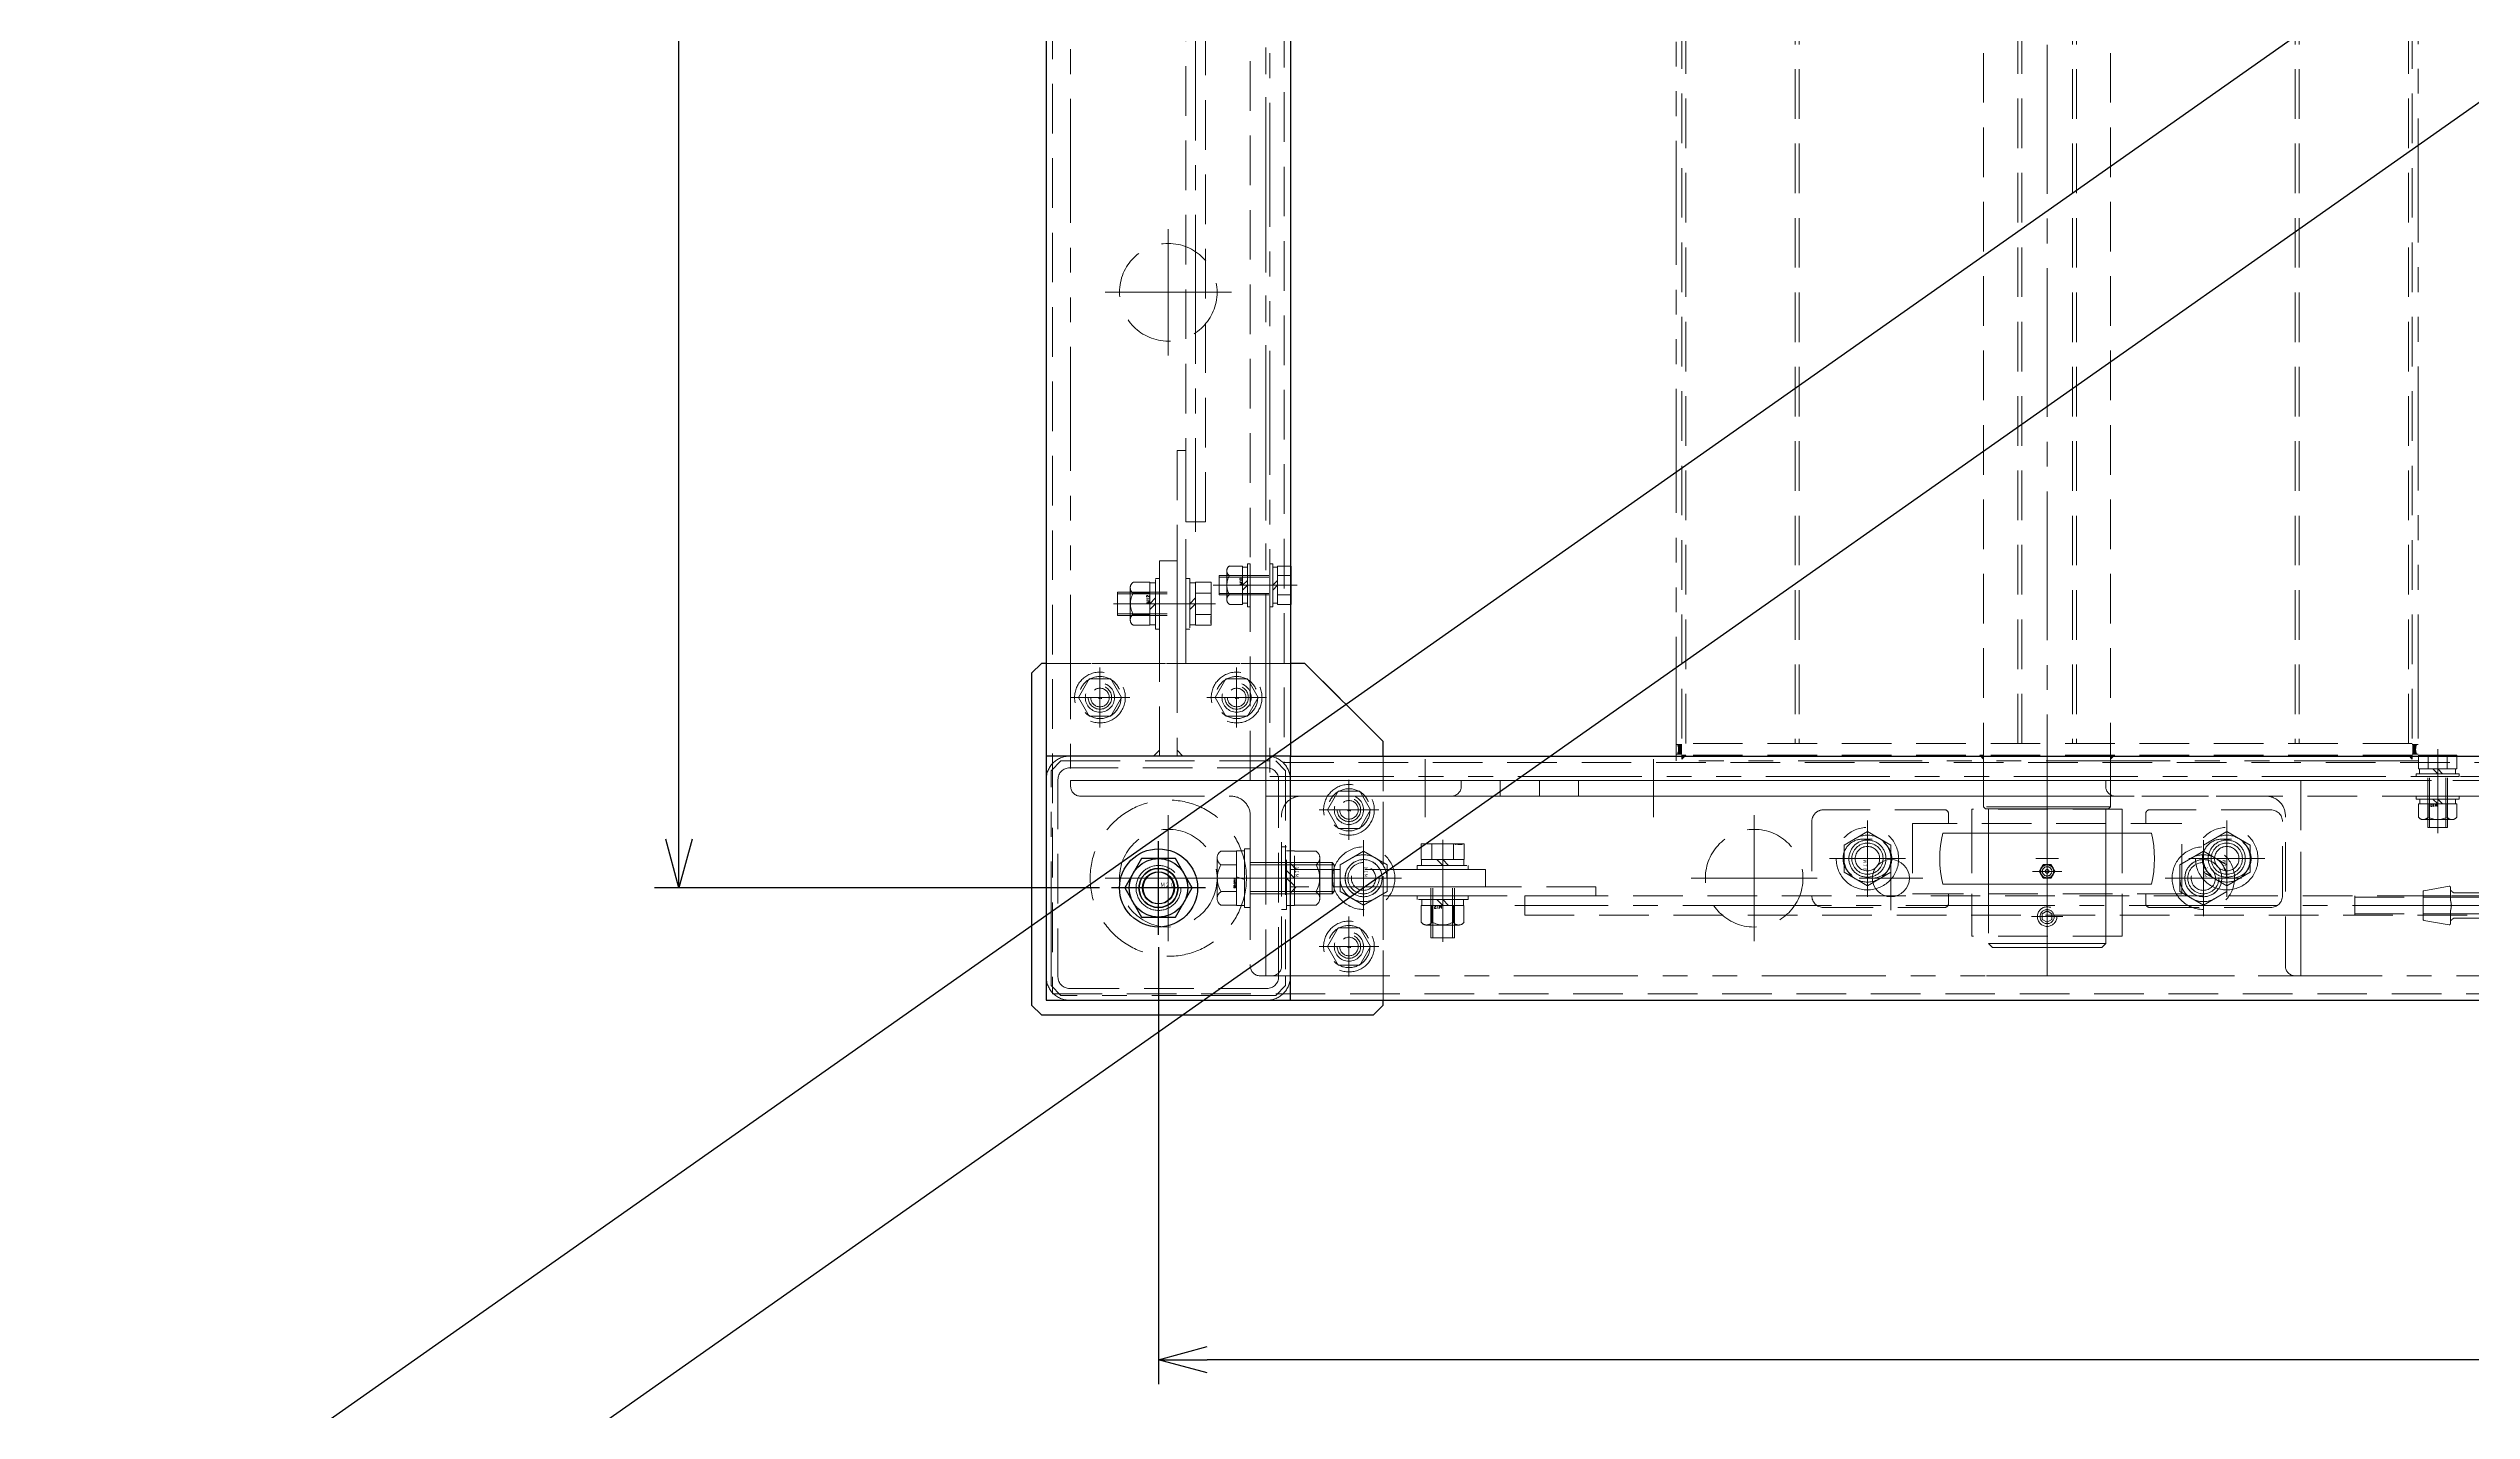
# Model space of a CAD drawing. Header units: millimetres. Extents: x -8731 to 85711, y -14522 to 31379.
# Drawn here: x 54543 to 55784, y 3425 to 4122 of the extents above; entities that cross this region are included whole.
import ezdxf
from ezdxf import colors
from ezdxf.entities.mleader import LeaderData, LeaderLine
from ezdxf.enums import TextEntityAlignment as Align
from ezdxf.math import Vec2, Vec3
from ezdxf.xclip import XClip

# ---------------------------------------------------------------- set-up
doc = ezdxf.new("R2010")
doc.units = ezdxf.units.MM
doc.header["$LTSCALE"] = 4
doc.header["$XCLIPFRAME"] = 0
doc.header["$PDMODE"] = 99
doc.header["$PDSIZE"] = 1
for name, pattern in [('CENTER2', [28.575, 19.05, -3.175, 3.175, -3.175]), ('HIDDEN', [9.525, 6.35, -3.175]), ('PHANTOM2', [31.75, 15.875, -3.175, 3.175, -3.175, 3.175, -3.175])]:
    doc.linetypes.add(name, pattern=pattern)
for name, color, linetype, lineweight in [('04_HIDDEN', 2, 'HIDDEN', 13), ('05_CENTER', 4, 'CENTER2', 13), ('06_PHANTOM', 2, 'PHANTOM2', 13), ('08_DIM', 3, 'Continuous', 13)]:
    doc.layers.add(name, color=color, linetype=linetype, lineweight=lineweight)
doc.layers.add('10_DRAFT', color=8, linetype='Continuous', lineweight=0, plot=False)
doc.styles.add('KANJI0', font='txt.shx', dxfattribs={"width": 0.9, "height": 30, "bigfont": 'bigfont'})
doc.styles.add('KSS_TXT', font='txt.shx', dxfattribs={"bigfont": 'extfont2.shx'})
doc.styles.add('KSS_TXT_L', font='txt.shx', dxfattribs={"height": 9, "bigfont": 'extfont2.shx'})
doc.styles.get("Standard").update_dxf_attribs({"font": 'txt.shx', "bigfont": 'extfont2.shx'})
doc.dimstyles.new('KSS_DIM', dxfattribs={"dimscale": 3, "dimtxt": 3, "dimasz": 2.5, "dimexe": 1.25, "dimexo": 0.625, "dimtad": 1, "dimdsep": 46, "dimtxsty": 'KSS_TXT', "dimblk": 'OPEN30', "dimcen": 0, "dimazin": 2, "dimtfac": 0.75, "dimtmove": 0, "dimatfit": 3, "dimldrblk": 'OPEN30', "dimfxl": 1, "dimtolj": 1, "dimarcsym": 0})

# ---------------------------------------------------------------- blocks, each defined once
blk = doc.blocks.new('A$C53D772FE_1_1_1')
at = {"color": 0}
for p, q in [((0, 1000), (0, -1000)), ((2, 998), (2, -998)), ((0, -1000), (1030, -1000)), ((2, -998), (1030, -998))]:
    blk.add_line(p, q, dxfattribs=at)
at = {"layer": '05_CENTER'}
for p, q in [((9.7, -900), (-7.6, -900)), ((600, -1007.7), (600, -990.4))]:
    blk.add_line(p, q, dxfattribs=at)
blk = doc.blocks.new('A$C7E374867_2_1')
at = {"color": 0, "linetype": 'CENTER2'}
blk.add_line((0, -29), (0, 14), dxfattribs=at)
at = {"color": 0}
for p, q in [((-11, 1.5), (11, 1.5)), ((-11, 1.5), (-11, 0)), ((-11, 0), (11, 0)), ((-9.8, 11), (9.8, 11)), ((-9.8, 4), (-9.8, 11)), ((9.8, 4), (-9.8, 4)), ((-9.3, 4), (-9.3, 1.5)), ((-4.9, 4), (-4.9, 11)), ((0, 1.5), (-2.5, 4)), ((0, 4), (2.5, 1.5)), ((4.9, 4), (4.9, 11)), ((9.2, 1.5), (9.2, 4)), ((9.8, 4), (9.8, 11)), ((11, 0), (11, 1.5))]:
    blk.add_line(p, q, dxfattribs=at)
at = {"color": 0, "linetype": 'HIDDEN'}
for p, q in [((-5, -26), (-5, 0)), ((-4.2, -26), (-4.2, 0)), ((4.2, -26), (4.2, 0)), ((5, -26), (5, 0)), ((-5, -26), (5, -26))]:
    blk.add_line(p, q, dxfattribs=at)
at = {"layer": '10_DRAFT', "style": 'KSS_TXT_L'}
blk.add_text('BT-M10x30L,SW,PW', height=0.3, dxfattribs=at).set_placement((5.1, 10.7))
blk = doc.blocks.new('M10Nza_1_1_1')
at = {"color": 0}
for p, q in [((-9.8, 4), (-9.8, 10.7)), ((-9.8, 4), (9.8, 4)), ((-9.2, 1.5), (-9.2, 4)), ((-7.3, 12), (7.4, 12)), ((-4.9, 4), (-4.9, 10.7)), ((0, 1.5), (-2.5, 4)), ((0, 4), (2.5, 1.5)), ((4.9, 10.7), (4.9, 4)), ((9.2, 4), (9.2, 1.5)), ((9.8, 10.7), (9.8, 4))]:
    blk.add_line(p, q, dxfattribs=at)
at = {"color": 0, "linetype": 'CENTER2'}
blk.add_line((0, 12), (0, 0), dxfattribs=at)
at = {"color": 0}
blk.add_lwpolyline([(-11, 1.5), (11, 1.5), (11, 0), (-11, 0)], close=True, dxfattribs=at)
for centre, radius, start, end in [((-7.3, 9.1), 2.94, 33.626, 146.374), ((0, 2.2), 9.8, 60, 120), ((7.4, 9.1), 2.94, 33.626, 146.374)]:
    blk.add_arc(centre, radius, start, end, dxfattribs=at)
at = {"layer": '10_DRAFT', "style": 'KSS_TXT'}
blk.add_text('M10', height=1.25, dxfattribs=at).set_placement((0.3, 4.1))
blk = doc.blocks.new('A$C020300C3_1')
for name, p in [('A$C53D772FE_1_1_1', (-1250, 0)), ('A$C7E374867_2_1', (-650, -998))]:
    blk.add_blockref(name, p)
at = {"rotation": 270}
blk.add_blockref('A$C7E374867_2_1', (-1248, -900), dxfattribs=at)
at = {"layer": '04_HIDDEN'}
for p, rotation in [((-1258, -900), 90), ((-650, -1008), 180)]:
    blk.add_blockref('M10Nza_1_1_1', p, dxfattribs=dict(at, rotation=rotation))
blk = doc.blocks.new('_Open30')
at = {"color": 0, "linetype": 'ByBlock', "lineweight": -2}
for p, q in [((-1, 0.268), (0, 0)), ((0, 0), (-1, -0.268)), ((0, 0), (-1, 0))]:
    blk.add_line(p, q, dxfattribs=at)
blk = doc.blocks.new('*D1108')
at = {"layer": '08_DIM', "color": 0, "lineweight": -2, "transparency": 16777216}
for p, q in [((55081.3, 5802.2), (54853.5, 5802.2)), ((54866, 3717.2), (54866, 5777.2)), ((55081.3, 3692.2), (54853.5, 3692.2))]:
    blk.add_line(p, q, dxfattribs=at)
at = {"layer": 'Defpoints', "color": 0, "transparency": 16777216}
for p in [(54866, 5802.2), (55087.6, 5802.2), (55087.6, 3692.2)]:
    blk.add_point(p, dxfattribs=at)
at = {"layer": '08_DIM', "color": 0, "lineweight": -2, "transparency": 16777216, "xscale": 25, "yscale": 25, "zscale": 25}
for p, rotation in [((54866, 5802.2), 90), ((54866, 3692.2), 270)]:
    blk.add_blockref('_Open30', p, dxfattribs=dict(at, rotation=rotation))
at = {"layer": '08_DIM', "color": 0, "transparency": 16777216, "insert": (54844.8, 4747.2), "char_height": 30, "attachment_point": 5, "rotation": 90, "style": 'KSS_TXT'}
blk.add_mtext('\\A1;2110', dxfattribs=at)
blk = doc.blocks.new('*D1109')
at = {"layer": '08_DIM', "color": 0, "lineweight": -2, "transparency": 16777216}
for p, q in [((55111.5, 3661.9), (55111.5, 3438.1)), ((57721.5, 3661.9), (57721.5, 3438.1)), ((57696.5, 3450.6), (55136.5, 3450.6))]:
    blk.add_line(p, q, dxfattribs=at)
at = {"layer": 'Defpoints', "color": 0, "transparency": 16777216}
for p in [(55111.5, 3668.2), (57721.5, 3668.2), (55111.5, 3450.6)]:
    blk.add_point(p, dxfattribs=at)
at = {"layer": '08_DIM', "color": 0, "lineweight": -2, "transparency": 16777216, "xscale": 25, "yscale": 25, "zscale": 25, "rotation": 180}
blk.add_blockref('_Open30', (55111.5, 3450.6), dxfattribs=at)
at = {"layer": '08_DIM', "color": 0, "lineweight": -2, "transparency": 16777216, "xscale": 25, "yscale": 25, "zscale": 25}
blk.add_blockref('_Open30', (57721.5, 3450.6), dxfattribs=at)
at = {"layer": '08_DIM', "color": 0, "transparency": 16777216, "insert": (56416.5, 3471.9), "char_height": 30, "attachment_point": 5, "style": 'KSS_TXT'}
blk.add_mtext('\\A1;2610', dxfattribs=at)
blk = doc.blocks.new('20b_1_1_1')
at = {"color": 0}
for p, q in [((-8.7, 15), (-17.3, 0)), ((8.7, 15), (-8.7, 15)), ((17.3, 0), (8.7, 15)), ((-17.3, 0), (-8.7, -15)), ((8.7, -15), (17.3, 0)), ((-8.7, -15), (8.7, -15))]:
    blk.add_line(p, q, dxfattribs=at)
at = {"color": 0, "linetype": 'CENTER2'}
for p, q in [((0, -24), (0, 24)), ((24, 0), (-24, 0))]:
    blk.add_line(p, q, dxfattribs=at)
at = {"color": 0}
for radius in [20, 15, 10, 8.2]:
    blk.add_circle((0, 0), radius, dxfattribs=at)
at = {"layer": '10_DRAFT', "style": 'KANJI0', "width": 0.82}
blk.add_text('Ｍ２０', height=2.14, dxfattribs=at).set_placement((0.9, 0.3))
blk = doc.blocks.new('A$C15646C67_1_1_1')
at = {"color": 0}
for p, q in [((-11, 13), (11, 13)), ((-11, 5), (-11, 13)), ((-5.5, 5), (-5.5, 13)), ((5.5, 5), (5.5, 13)), ((11, 5), (11, 13)), ((-13, 2), (13, 2)), ((-13, 2), (-13, 0)), ((-13, 0), (13, 0)), ((-11, 5), (11, 5)), ((-10.8, 5), (-10.8, 2)), ((0, 2), (-3, 5)), ((0, 5), (3, 2)), ((10.8, 2), (10.8, 5)), ((13, 0), (13, 2))]:
    blk.add_line(p, q, dxfattribs=at)
at = {"color": 0, "linetype": 'CENTER2'}
blk.add_line((0, -37.1), (0, 15.1), dxfattribs=at)
at = {"color": 0, "linetype": 'HIDDEN'}
for p, q in [((-6, -35), (-6, 0)), ((-5.1, -35), (-5.1, 0)), ((5.1, -35), (5.1, 0)), ((6, -35), (6, 0)), ((-6, -35), (6, -35))]:
    blk.add_line(p, q, dxfattribs=at)
at = {"layer": '10_DRAFT', "style": 'KSS_TXT_L'}
blk.add_text('BT-M12x40L,SW,PW', height=0.3, dxfattribs=at).set_placement((6.3, 12.7))
blk = doc.blocks.new('M12Nza_2_1')
at = {"color": 0}
for p, q in [((-10.9, 5), (-10.9, 13.5)), ((-8.2, 15), (8.2, 15)), ((-5.5, 5), (-5.5, 13.5)), ((5.5, 5), (5.5, 13.5)), ((11, 13.5), (11, 5)), ((11, 5), (-10.9, 5)), ((-10.7, 2), (-10.7, 5)), ((0, 2), (-3, 5)), ((0, 5), (3, 2)), ((10.7, 5), (10.7, 2))]:
    blk.add_line(p, q, dxfattribs=at)
at = {"color": 0, "linetype": 'CENTER2'}
blk.add_line((0, 0), (0, 15), dxfattribs=at)
at = {"color": 0}
blk.add_lwpolyline([(-13, 2), (13, 2), (13, 0), (-13, 0)], close=True, dxfattribs=at)
for centre, radius, start, end in [((-8.2, 11.7), 3.29, 33.626, 146.374), ((0, 4), 10.9, 60, 120), ((8.2, 11.7), 3.29, 33.626, 146.374)]:
    blk.add_arc(centre, radius, start, end, dxfattribs=at)
at = {"layer": '10_DRAFT', "style": 'KSS_TXT'}
blk.add_text('M12', height=1.5, dxfattribs=at).set_placement((0.3, 5.1))
blk = doc.blocks.new('A$C5BCC0C8C_1')
at = {"layer": '04_HIDDEN'}
for name, p, rotation in [('A$C15646C67_1_1_1', (0, 0), 270), ('M12Nza_2_1', (-13.5, 0), 90)]:
    blk.add_blockref(name, p, dxfattribs=dict(at, rotation=rotation))
blk = doc.blocks.new('A$C285C78E6_1_1_1')
at = {"color": 0, "linetype": 'CENTER2'}
for p, q in [((0, -15.3), (0, 15.3)), ((-15.3, 0), (15.3, 0))]:
    blk.add_line(p, q, dxfattribs=at)
at = {"color": 0}
for p, q in [((-11, 0), (-5.5, 9.5)), ((-5.5, -9.5), (-11, 0)), ((-5.5, 9.5), (5.5, 9.5)), ((5.5, 9.5), (11, 0)), ((11, 0), (5.5, -9.5)), ((5.5, -9.5), (-5.5, -9.5))]:
    blk.add_line(p, q, dxfattribs=at)
for radius in [13, 10.8]:
    blk.add_circle((0, 0), radius, dxfattribs=at)
at = {"layer": '10_DRAFT', "style": 'KSS_TXT_L'}
blk.add_text('BT-M12', height=0.3, dxfattribs=at).set_placement((-0.7, -0.5))
blk = doc.blocks.new('A$C67C4F6EB_1')
at = {"color": 0}
for p, q in [((50.5, 62.5), (-50.5, 62.5)), ((-62.5, 50.5), (-62.5, -50.5)), ((-56.5, 50.5), (-56.5, -50.5)), ((50.5, 56.5), (-50.5, 56.5)), ((56.5, -50.5), (56.5, 50.5)), ((62.5, -50.5), (62.5, 50.5)), ((-50.5, -56.5), (50.5, -56.5)), ((-50.5, -62.5), (50.5, -62.5))]:
    blk.add_line(p, q, dxfattribs=at)
for centre, radius, start, end in [((-50.5, 50.5), 12, 90, 180), ((50.5, 50.5), 12, 0, 90), ((-50.5, 50.5), 6, 90, 180), ((50.5, 50.5), 6, 0, 90), ((-50.5, -50.5), 12, 180, 270), ((-50.5, -50.5), 6, 180, 270), ((50.5, -50.5), 12, 270, 0), ((50.5, -50.5), 6, 270, 0)]:
    blk.add_arc(centre, radius, start, end, dxfattribs=at)
at = {"layer": '10_DRAFT'}
for p, q in [((5.7, 0), (-5.7, 0)), ((0, -5.7), (0, 5.7))]:
    blk.add_line(p, q, dxfattribs=at)
blk = doc.blocks.new('A$C4D2C4621_1')
at = {"color": 0}
for points in [[(-4.5, 110), (-4.5, 162.5), (4.5, 162.5), (4.5, 110)], [(110, 4.5), (162.5, 4.5), (162.5, -4.5), (110, -4.5)]]:
    blk.add_lwpolyline(points, dxfattribs=at)
blk.add_lwpolyline([(-65, 110), (70, 110), (110, 70), (110, -65), (105, -70), (-65, -70), (-70, -65), (-70, 105)], close=True, dxfattribs=at)
at = {"color": 3}
for points in [[(-4.5, 62.5), (-4.5, 65.5), (-4.5, 65.5), (-7.5, 62.5)], [(4.5, 62.5), (4.5, 65.5), (4.5, 65.5), (7.5, 62.5)], [(62.5, 4.5), (65.5, 4.5), (65.5, 4.5), (62.5, 7.5)], [(62.5, -4.5), (65.5, -4.5), (65.5, -4.5), (62.5, -7.5)]]:
    blk.add_lwpolyline(points, close=True, dxfattribs=at)
at = {"color": 0}
for centre in [(-35, 92.5), (35, 92.5), (92.5, 35), (92.5, -35)]:
    blk.add_circle(centre, 7.5, dxfattribs=at)
at = {"layer": '04_HIDDEN'}
for points in [[(-4.5, 62.5), (-4.5, 110)], [(4.5, 110), (4.5, 62.5), (-4.5, 62.5)], [(62.5, 4.5), (110, 4.5)], [(110, -4.5), (62.5, -4.5), (62.5, 4.5)]]:
    blk.add_lwpolyline(points, dxfattribs=at)
blk.add_circle((0, 0), 40, dxfattribs=at)
at = {"layer": '05_CENTER'}
for p, q in [((12.2, 140.5), (-12.3, 140.5)), ((-35, 104.8), (-35, 80.2)), ((35, 104.8), (35, 80.2)), ((-22.7, 92.5), (-47.3, 92.5)), ((47.3, 92.5), (22.7, 92.5)), ((92.5, 22.7), (92.5, 47.3)), ((104.8, 35), (80.2, 35)), ((140.5, -12.2), (140.5, 12.3)), ((92.5, -47.3), (92.5, -22.7)), ((104.8, -35), (80.2, -35))]:
    blk.add_line(p, q, dxfattribs=at)
at = {"layer": '04_HIDDEN'}
blk.add_blockref('A$C67C4F6EB_1', (0, 0), dxfattribs=at)
blk = doc.blocks.new('M12Tz_1_1_1')
at = {"color": 0}
for radius in [6, 4.75]:
    blk.add_circle((0, 0), radius, dxfattribs=at)
at = {"layer": '05_CENTER'}
for p, q in [((10.3, 0), (-10.3, 0)), ((0, -10.3), (0, 10.3))]:
    blk.add_line(p, q, dxfattribs=at)
blk = doc.blocks.new('M20Tz_1_1_1')
at = {"color": 0}
for radius in [10, 8]:
    blk.add_circle((0, 0), radius, dxfattribs=at)
at = {"layer": '05_CENTER'}
for p, q in [((0, -16.7), (0, 16.7)), ((16.7, 0), (-16.7, 0))]:
    blk.add_line(p, q, dxfattribs=at)
blk = doc.blocks.new('A$C5A047AA4_1')
at = {"color": 0}
for p, q in [((-60, 115), (-65, 110)), ((-57.5, 115), (-60, 115)), ((75, 115), (67.5, 115)), ((115, 75), (75, 115)), ((-65, 110), (-65, -60)), ((115, 67.5), (115, 75)), ((-65, -60), (-60, -65)), ((110, -65), (115, -60)), ((115, -60), (115, -57.5)), ((-60, -65), (110, -65))]:
    blk.add_line(p, q, dxfattribs=at)
for points in [[(-57.5, -57.5), (2667.5, -57.5), (2667.5, 2167.5), (-57.5, 2167.5)], [(-57.5, -57.5), (67.5, -57.5), (67.5, 67.5), (-57.5, 67.5)]]:
    blk.add_lwpolyline(points, close=True, dxfattribs=at)
blk.add_lwpolyline([(808.2, 2042.5), (67.5, 2042.5), (67.5, 67.5), (808.2, 67.5)], dxfattribs=at)
at = {"layer": '04_HIDDEN'}
for p, q in [((67.5, 115), (-57.5, 115)), ((115, -57.5), (115, 67.5))]:
    blk.add_line(p, q, dxfattribs=at)
blk.add_lwpolyline([(-54.3, -54.3), (2664.3, -54.3), (2664.3, 2164.3), (-54.3, 2164.3)], close=True, dxfattribs=at)
blk.add_lwpolyline([(805, 2045.7), (64.3, 2045.7), (64.3, 64.3), (805, 64.3)], dxfattribs=at)
for centre in [(5, 305), (5, 5), (305, 5)]:
    blk.add_circle(centre, 25, dxfattribs=at)
at = {"layer": '05_CENTER'}
for p, q in [((5, 337.3), (5, 272.7)), ((37.3, 305), (-27.3, 305)), ((5, -27.3), (5, 37.3)), ((305, 37.3), (305, -27.3)), ((37.3, 5), (-27.3, 5)), ((337.3, 5), (272.7, 5))]:
    blk.add_line(p, q, dxfattribs=at)
at = {"xscale": -1, "rotation": 180}
blk.add_blockref('M20Tz_1_1_1', (0, 0), dxfattribs=at)
at = {"layer": '04_HIDDEN', "xscale": -1, "rotation": 180}
for p in [(-30, 97.5), (40, 97.5), (97.5, 40), (97.5, -30)]:
    blk.add_blockref('M12Tz_1_1_1', p, dxfattribs=at)
blk = doc.blocks.new('A$C448B04A9_1_1_1')
at = {"color": 0}
for p, q in [((3, 100), (0, 100)), ((0, 0), (0, 100)), ((8, 18), (8, 95)), ((0, 0), (100, 0)), ((95, 8), (18, 8)), ((100, 3), (100, 0))]:
    blk.add_line(p, q, dxfattribs=at)
for centre, radius, start, end in [((3, 95), 5, 0, 90), ((18, 18), 10, 180, 270), ((95, 3), 5, 0, 90)]:
    blk.add_arc(centre, radius, start, end, dxfattribs=at)
blk = doc.blocks.new('A$C05F74AA8')
at = {"color": 0}
for points in [[(55, 2048), (55, 2055), (-45, 2055), (-45, 55), (55, 55), (55, 62)], [(55, 62), (55, 2048)], [(65, -45), (65, -50), (60, -55), (-50, -55), (-55, -50), (-55, 60), (-50, 65)], [(-50, 65), (-45, 65)]]:
    blk.add_lwpolyline(points, dxfattribs=at)
blk.add_lwpolyline([(55, -45), (2555, -45), (2555, 55), (55, 55)], close=True, dxfattribs=at)
blk.add_circle((0, 0), 11.5, dxfattribs=at)
at = {"layer": '04_HIDDEN'}
for p, q in [((47, 55), (47, 2055)), ((55, 47), (2555, 47))]:
    blk.add_line(p, q, dxfattribs=at)
blk.add_lwpolyline([(-45, 65), (60, 65), (65, 60), (65, -45)], dxfattribs=at)
at = {"layer": '05_CENTER'}
for p, q in [((63.9, 155), (37.9, 155)), ((655, 63.9), (655, 37.9)), ((0, -18.9), (0, 18.9)), ((18.9, 0), (-18.9, 0)), ((66.3, 5), (35.4, 5))]:
    blk.add_line(p, q, dxfattribs=at)
at = {"layer": '10_DRAFT'}
for p, q in [((105, -11.3), (105, 21.3)), ((375, -11.3), (375, 21.3)), ((535, -11.3), (535, 21.3)), ((121.3, 5), (88.7, 5)), ((391.3, 5), (358.7, 5)), ((551.3, 5), (518.7, 5))]:
    blk.add_line(p, q, dxfattribs=at)
for centre in [(105, 5), (375, 5), (535, 5)]:
    blk.add_circle(centre, 9.5, dxfattribs=at)
at = {"color": 0, "rotation": 180}
blk.add_blockref('A$C448B04A9_1_1_1', (55, 55), dxfattribs=at)
blk = doc.blocks.new('16b_1_1_1')
at = {"color": 0, "linetype": 'CENTER2'}
for p, q in [((0, 19.5), (0, -19.5)), ((-19.5, 0), (19.5, 0))]:
    blk.add_line(p, q, dxfattribs=at)
at = {"color": 0}
for p, q in [((-6.9, 12), (-13.9, 0)), ((-13.9, 0), (-6.9, -12)), ((6.9, 12), (-6.9, 12)), ((13.9, 0), (6.9, 12)), ((6.9, -12), (13.9, 0)), ((-6.9, -12), (6.9, -12))]:
    blk.add_line(p, q, dxfattribs=at)
for radius in [16, 12, 8, 6.25]:
    blk.add_circle((0, 0), radius, dxfattribs=at)
at = {"layer": '10_DRAFT', "style": 'KANJI0', "width": 0.82}
blk.add_text('Ｍ１６', height=1.71, dxfattribs=at).set_placement((0.4, 0.2))
blk = doc.blocks.new('A$C04B50E97_1_1_1')
at = {"color": 0}
for points in [[(40, 222), (40, -308), (-60, -308), (-60, 59.5)], [(-60, 124.5), (-60, 222), (40, 222), (40, 222)]]:
    blk.add_lwpolyline(points, dxfattribs=at)
for centre in [(0, 184), (0, 0)]:
    blk.add_circle(centre, 9.5, dxfattribs=at)
at = {"layer": '04_HIDDEN'}
for p, q in [((-60, 124.5), (-60, 59.5)), ((32, -213), (32, 127)), ((40, -148), (32, -148)), ((40, -188), (32, -188))]:
    blk.add_line(p, q, dxfattribs=at)
for centre in [(-10, 172), (-10, -258)]:
    blk.add_circle(centre, 9.5, dxfattribs=at)
at = {"layer": '05_CENTER'}
for p, q in [((0, 169.2), (0, 198.8)), ((-10, 155), (-10, 189)), ((14.8, 184), (-14.8, 184)), ((-27, 172), (7, 172)), ((0, -14.8), (0, 14.8)), ((14.8, 0), (-14.8, 0)), ((50.9, -109.5), (21.3, -109.5)), ((50.9, -226.5), (21.3, -226.5)), ((-10, -241), (-10, -275)), ((-27, -258), (7, -258)), ((-10, -319), (-10, -289.3))]:
    blk.add_line(p, q, dxfattribs=at)
at = {"layer": '10_DRAFT'}
for p, q in [((-60, 92), (40, 92)), ((40, -168), (32, -168))]:
    blk.add_line(p, q, dxfattribs=at)
at = {"layer": '04_HIDDEN', "rotation": 180}
blk.add_blockref('A$C448B04A9_1_1_1', (40, 222), dxfattribs=at)
at = {"layer": '04_HIDDEN', "xscale": -1}
blk.add_blockref('A$C448B04A9_1_1_1', (40, -308), dxfattribs=at)
blk = doc.blocks.new('A$C67F20274_1_1_1')
h = blk.add_hatch(color=3)
h.dxf.hatch_style = 1
h.paths.add_polyline_path([(0, -2), (0, 0), (-2, 0)])
at = {"color": 3}
blk.add_lwpolyline([(0, 0), (-2, 0), (-2, 0), (0, -2)], close=True, dxfattribs=at)
blk = doc.blocks.new('A$C715E4393_1_1_1')
h = blk.add_hatch(color=3)
h.dxf.hatch_style = 1
h.paths.add_polyline_path([(981.5, 187), (981.5, 189.2, 0.11176), (984, 188.6), (984, 187)])
h.paths.add_polyline_path([(984, 187), (984, 188.6, 0.111762), (986.5, 189.2), (986.5, 187)])
h = blk.add_hatch(color=3)
h.dxf.hatch_style = 1
h.paths.add_polyline_path([(986.5, -187), (986.5, -189.2, 0.11176), (984, -188.6), (984, -187)])
h.paths.add_polyline_path([(984, -187), (984, -188.6, 0.111762), (981.5, -189.2), (981.5, -187)])
at = {"color": 0}
for p, q in [((990, 32.5), (1013.5, 32.5)), ((1013.5, 32.5), (1014.5, 31.5)), ((1013.5, 32.5), (1013.5, -32.5)), ((1014.5, 31.5), (1014.5, -31.5)), ((1083.5, 30), (1014.5, 30)), ((1083.5, 30), (1085.5, 28)), ((1083.5, 30), (1083.5, -30)), ((1085.5, -28), (1085.5, 28)), ((1013.5, -32.5), (990, -32.5)), ((1013.5, -32.5), (1014.5, -31.5)), ((1014.5, -30), (1083.5, -30)), ((1085.5, -28), (1083.5, -30))]:
    blk.add_line(p, q, dxfattribs=at)
blk.add_lwpolyline([(-990, 190), (990, 190), (990, -190), (-990, -190)], close=True, dxfattribs=at)
at = {"color": 3}
for centre, start, end in [((984, 194.5), 244.4921, 295.5079), ((984, -194.5), 64.4921, 115.5079)]:
    blk.add_arc(centre, 5.81, start, end, dxfattribs=at)
at = {"layer": '04_HIDDEN'}
for p, q in [((-990, 187), (990, 187)), ((981, 187), (981, -187)), ((981.5, 190), (981.5, 187)), ((986.5, 190), (986.5, 187)), ((987, 187), (987, -187)), ((981, 185), (331, 185)), ((331, 129), (981, 129)), ((331, 127), (981, 127)), ((-325, 32.5), (990, 32.5)), ((331, 15), (981, 15)), ((331, 13), (981, 13)), ((981, -13), (331, -13)), ((981, -15), (331, -15)), ((-325, -32.5), (990, -32.5)), ((331, -127), (981, -127)), ((331, -129), (981, -129)), ((981, -185), (331, -185)), ((-990, -187), (990, -187)), ((981.5, -190), (981.5, -187)), ((986.5, -190), (986.5, -187))]:
    blk.add_line(p, q, dxfattribs=at)
at = {"layer": '05_CENTER'}
blk.add_line((-1419.8, 0), (1090.8, 0), dxfattribs=at)
at = {"layer": '10_DRAFT'}
blk.add_line((1040, 5.8), (1040, -5.8), dxfattribs=at)
at = {"xscale": -1}
for p in [(987, 187), (987, -32.5)]:
    blk.add_blockref('A$C67F20274_1_1_1', p, dxfattribs=at)
at = {"rotation": 180}
for p in [(987, 32.5), (987, -187)]:
    blk.add_blockref('A$C67F20274_1_1_1', p, dxfattribs=at)
blk = doc.blocks.new('MUCP212c_1_1_1')
at = {"color": 0}
for p, q in [((-144.5, 25), (-206.5, 25)), ((-53.5, 25.4), (-130.5, 25.4)), ((-130.5, 25.4), (-130.5, 18)), ((-53.5, 25.4), (-53.5, 18)), ((22.5, 25), (-39.5, 25)), ((-212.5, 19), (-212.5, -19)), ((-161, 18), (-161, -18)), ((-161, 18), (-160.2, 18)), ((-23.8, 18), (-160.2, 18)), ((-142.5, 18), (-142.5, 23)), ((-41.5, 23), (-41.5, 18)), ((-23.8, 18), (-23, 18)), ((-23, -18), (-23, 18)), ((28.5, -19), (28.5, 19)), ((-186.5, 10), (-181.5, 10)), ((-2.5, 10), (2.5, 10)), ((-181.5, -10), (-186.5, -10)), ((2.5, -10), (-2.5, -10)), ((-160.2, -18), (-161, -18)), ((-160.2, -18), (-23.8, -18)), ((-142.5, -23), (-142.5, -18)), ((-130.5, -18), (-130.5, -39.7)), ((-53.5, -18), (-53.5, -39.7)), ((-41.5, -18), (-41.5, -23)), ((-23, -18), (-23.8, -18)), ((-206.5, -25), (-144.5, -25)), ((-94.5, -28.3), (-92, -26.8)), ((-94.5, -31.1), (-94.5, -28.3)), ((-92, -32.6), (-94.5, -31.1)), ((-92, -26.8), (-89.5, -28.3)), ((-89.5, -31.1), (-92, -32.6)), ((-89.5, -28.3), (-89.5, -31.1)), ((-39.5, -25), (22.5, -25)), ((-53.5, -39.7), (-130.5, -39.7))]:
    blk.add_line(p, q, dxfattribs=at)
for centre, radius in [((-92, -6.5), 3.3), ((-92, -6.5), 2.4), ((-92, -6.5), 0.929), ((-92, -29.7), 5), ((-92, -29.7), 3.61)]:
    blk.add_circle(centre, radius, dxfattribs=at)
for centre, radius, start, end in [((-206.5, 19), 6, 90, 180), ((-144.5, 23), 2, 0, 90), ((-39.5, 23), 2, 90, 180), ((22.5, 19), 6, 0, 90), ((-186.5, 0), 10, 90, 270), ((-181.5, 0), 10, 270, 90), ((-2.5, 0), 10, 90, 270), ((2.5, 0), 10, 270, 90), ((-92, -6.5), 3.5, 150, 210), ((-92, -6.5), 3.5, 90, 150), ((-92, -6.5), 3.5, 210, 270), ((-92, -6.5), 3.5, 30, 90), ((-92, -6.5), 3.5, 270, 330), ((-92, -6.5), 3.5, 330, 30), ((-206.5, -19), 6, 180, 270), ((-144.5, -23), 2, 270, 0), ((-39.5, -23), 2, 180, 270), ((22.5, -19), 6, 270, 0)]:
    blk.add_arc(centre, radius, start, end, dxfattribs=at)
for points, weights in [([(-96, -6.5), (-95.5, -5.6), (-95, -4.7)], [1.06657306684, 1.07194812406, 1]), ([(-95, -8.2), (-95.5, -7.4), (-96, -6.5)], [1, 1.07194812406, 1.06657306684]), ([(-95, -4.7), (-94.6, -3.9), (-94, -3)], [1, 1.07194812406, 1.06657306684]), ([(-94, -10), (-94.6, -9.1), (-95, -8.2)], [1.06657306684, 1.07194812406, 1]), ([(-94, -3), (-92.9, -3), (-92, -3)], [1.06657306684, 1.07194812406, 1]), ([(-92, -10), (-92.9, -10), (-94, -10)], [1, 1.07194812406, 1.06657306684]), ([(-92, -3), (-91.1, -3), (-90, -3)], [1, 1.07194812406, 1.06657306684]), ([(-90, -10), (-91.1, -10), (-92, -10)], [1.06657306684, 1.07194812406, 1]), ([(-90, -3), (-89.4, -3.9), (-89, -4.7)], [1.06657306684, 1.07194812406, 1]), ([(-89, -8.2), (-89.4, -9.1), (-90, -10)], [1, 1.07194812406, 1.06657306684]), ([(-89, -4.7), (-88.5, -5.6), (-88, -6.5)], [1, 1.07194812406, 1.06657306684]), ([(-88, -6.5), (-88.5, -7.4), (-89, -8.2)], [1.06657306684, 1.07194812406, 1])]:
    blk.add_rational_spline(points, weights, degree=2, dxfattribs=at)
at = {"layer": '04_HIDDEN', "color": 0}
for p, q in [((-122, 25.4), (-122, -39.7)), ((-62, 25.4), (-62, -39.7)), ((-130.5, 18), (-130.5, -18)), ((-53.5, 18), (-53.5, -18))]:
    blk.add_line(p, q, dxfattribs=at)
at = {"layer": '05_CENTER', "color": 0}
for p, q in [((-184, 16.7), (-184, -16.7)), ((0, 16.7), (0, -16.7)), ((-164.5, 0), (-203.5, 0)), ((-19.5, 0), (19.5, 0)), ((-99.5, -6.5), (-84.5, -6.5)), ((-100, -29.7), (-84, -29.7))]:
    blk.add_line(p, q, dxfattribs=at)
at = {"layer": '10_DRAFT'}
for p, q in [((-92, 25.4), (-92, -39.7)), ((-145.4, 13), (-38.6, 13)), ((-145.4, -13), (-38.6, -13))]:
    blk.add_line(p, q, dxfattribs=at)
for start, end in [(166.328, 193.672), (346.328, 13.672)]:
    blk.add_arc((-92, 0), 55, start, end, dxfattribs=at)
blk = doc.blocks.new('A$C46B767A8_1_1_1')
at = {"color": 0}
for p, q in [((-13.9, 15.1), (-13.9, 7)), ((-10.4, 17), (10.4, 17)), ((-6.9, 7), (-6.9, 15.1)), ((6.9, 15.1), (6.9, 7)), ((13.9, 7), (13.9, 15.1)), ((-15, 0), (-15, 3)), ((-15, 3), (15, 3)), ((-15, 0), (15, 0)), ((-14, 3), (-14, 7)), ((-14, 7), (14, 7)), ((-8, 0), (-8, -41.9)), ((-6.9, 0), (-6.9, -43)), ((0.7, 3), (-0.7, 7)), ((6.9, 0), (6.9, -43)), ((8, 0), (8, -41.9)), ((14, 7), (14, 3)), ((15, 3), (15, 0)), ((8, -41.9), (-8, -41.9)), ((-8, -41.9), (-6.9, -43)), ((6.9, -43), (-6.9, -43)), ((8, -41.9), (6.9, -43))]:
    blk.add_line(p, q, dxfattribs=at)
at = {"color": 0, "linetype": 'CENTER2'}
blk.add_line((0, 20.9), (0, -46), dxfattribs=at)
at = {"color": 0}
for centre, radius, start, end in [((-10.4, 12.8), 4.16, 33.626, 146.374), ((0, 3.1), 13.8, 60, 120), ((10.4, 12.8), 4.16, 33.626, 146.374)]:
    blk.add_arc(centre, radius, start, end, dxfattribs=at)
at = {"layer": '10_DRAFT', "style": 'KANJI0', "width": 0.82}
blk.add_text('M16x50', height=1, dxfattribs=at).set_placement((0.4, 7.5))
blk = doc.blocks.new('M16Nza_1_1_1')
at = {"color": 0}
for p, q in [((-13.9, 17.7), (-13.9, 6.6)), ((-10.4, 19.6), (10.4, 19.6)), ((-6.9, 6.6), (-6.9, 17.7)), ((6.9, 17.7), (6.9, 6.6)), ((13.9, 6.6), (13.9, 17.7)), ((-14, 2.6), (-14, 6.6)), ((-14, 6.6), (14, 6.6)), ((-4, 6.6), (0, 2.6)), ((0, 6.6), (4, 2.6)), ((14, 6.6), (14, 2.6))]:
    blk.add_line(p, q, dxfattribs=at)
at = {"color": 0, "linetype": 'CENTER2'}
blk.add_line((0, 0), (0, 19.6), dxfattribs=at)
at = {"color": 0}
blk.add_lwpolyline([(-16, 2.6), (16, 2.6), (16, 0), (-16, 0)], close=True, dxfattribs=at)
for centre, radius, start, end in [((-10.4, 15.4), 4.16, 33.626, 146.374), ((0, 5.7), 13.8, 60, 120), ((10.4, 15.4), 4.16, 33.626, 146.374)]:
    blk.add_arc(centre, radius, start, end, dxfattribs=at)
at = {"layer": '10_DRAFT', "style": 'KANJI0', "width": 0.82}
blk.add_text('Ｍ１６', height=1.71, dxfattribs=at).set_placement((0.4, 6.8))
blk = doc.blocks.new('A$C3A520BF7_1_1')
at = {"xscale": -1}
blk.add_blockref('A$C715E4393_1_1_1', (0, 0), dxfattribs=at)
blk.add_blockref('A$C04B50E97_1_1_1', (-1040, -92))
at = {"rotation": 180}
for name, p in [('16b_1_1_1', (-1040, 92)), ('16b_1_1_1', (-1040, -92)), ('A$C46B767A8_1_1_1', (-1050, -408))]:
    blk.add_blockref(name, p, dxfattribs=at)
at = {"layer": '04_HIDDEN', "color": 4, "xscale": -1, "rotation": 270}
blk.add_blockref('MUCP212c_1_1_1', (-1040, 92), dxfattribs=at)
at = {"layer": '04_HIDDEN'}
for name, p in [('16b_1_1_1', (-1050, 80)), ('16b_1_1_1', (-1050, -350)), ('M16Nza_1_1_1', (-1050, -392))]:
    blk.add_blockref(name, p, dxfattribs=at)
blk = doc.blocks.new('A$C32090A99_1')
at = {"color": 0}
for p, q in [((-35, 5), (-35, -5)), ((-35, 4.2), (40, 4.2)), ((-35, -4.2), (40, -4.2))]:
    blk.add_line(p, q, dxfattribs=at)
blk.add_lwpolyline([(-460, 5), (40, 5), (40, -5), (-460, -5)], close=True, dxfattribs=at)
blk.add_lwpolyline([(-532.5, -5), (-423.5, -5), (-423.5, -9.5), (-532.5, -9.5)], close=True)
at = {"layer": '05_CENTER', "color": 0}
for p, q in [((-502, -15.2), (-502, 0.6)), ((40, 0), (-465.1, 0))]:
    blk.add_line(p, q, dxfattribs=at)
at = {"layer": '10_DRAFT'}
blk.add_line((0, 5), (0, -5), dxfattribs=at)
blk = doc.blocks.new('A$C2E786E5F_1')
blk.add_blockref('A$C32090A99_1', (502, 9.5))
blk = doc.blocks.new('M10b_1')
at = {"color": 0}
for p, q in [((0, -7.1), (0, 7.1)), ((0.4, 7.6), (13.4, 9.9)), ((14, 9.4), (14, 8.5)), ((14, 3.6), (14, 3.9)), ((15.9, 6.4), (17.1, 6.4)), ((22.9, 6.4), (17.1, 6.4)), ((22.9, 6.4), (127.1, 6.4)), ((127.1, 6.4), (132.9, 6.4)), ((132.9, 6.4), (134.1, 6.4)), ((136, 8.5), (136, 9.4)), ((136, 3.9), (136, 3.6)), ((149.6, 7.6), (136.6, 9.9)), ((150, 7.1), (150, -7.1)), ((0.4, -7.6), (13.4, -9.9)), ((14, -3.9), (14, -3.6)), ((14, -8.5), (14, -9.4)), ((15.9, -6.5), (17.1, -6.5)), ((17.1, -6.5), (22.9, -6.5)), ((17.1, -6.5), (22.9, -6.5)), ((22.9, -6.5), (127.1, -6.5)), ((132.9, -6.5), (127.1, -6.5)), ((132.9, -6.5), (134.1, -6.5)), ((136, -3.6), (136, -3.9)), ((136, -9.4), (136, -8.5)), ((149.6, -7.6), (136.6, -9.9))]:
    blk.add_line(p, q, dxfattribs=at)
for centre, start, end in [((0.5, 7.1), 100, 180), ((13.5, 9.4), 0, 100), ((136.5, 9.4), 80, 180), ((149.5, 7.1), 0, 80), ((0.5, -7.1), 180, 260), ((13.5, -9.4), 260, 0), ((136.5, -9.4), 180, 280), ((149.5, -7.1), 280, 0)]:
    blk.add_arc(centre, 0.5, start, end, dxfattribs=at)
for points, knots in [([(14, 8.5), (14, 8.4), (14, 8.3), (14.1, 8.1), (14.1, 8), (14.2, 7.8), (14.3, 7.7), (14.5, 7.4), (14.7, 7.3), (15, 7), (15.1, 6.9), (15.3, 6.8)], [0, 0, 0, 0, 0.0862506, 0.0862506, 0.1725013, 0.1725013, 0.2587519, 0.2587519, 0.3450026, 0.3450026, 0.4312532, 0.4312532, 0.4312532, 0.4312532]), ([(14, 3.9), (14, 5), (14, 6), (14, 7.5), (14, 8), (14, 8.5)], [0, 0, 0, 0, 0.3037056, 0.3037056, 0.5032238, 0.5032238, 0.5032238, 0.5032238]), ([(14, -3.6), (14, -3.6), (14, -3.5), (14, -3.3), (14, -3.1), (14.1, -2.6), (14.2, -2.1), (14.4, -1.1), (14.5, -0.5), (14.5, 0), (14.5, 0.5), (14.4, 1.1), (14.2, 2.1), (14.1, 2.6), (14, 3.1), (14, 3.3), (14, 3.5), (14, 3.6), (14, 3.6)], [4.4428625, 4.4428625, 4.4428625, 4.4428625, 4.4745429, 4.4745429, 4.5476961, 4.5476961, 4.7070575, 4.7070575, 4.8664189, 4.8664189, 4.8664189, 5.0257804, 5.0257804, 5.1851418, 5.1851418, 5.2582949, 5.2582949, 5.2899754, 5.2899754, 5.2899754, 5.2899754]), ([(15.3, 6.8), (15.4, 6.7), (15.5, 6.6), (15.7, 6.5), (15.8, 6.5), (15.9, 6.5), (16, 6.5), (16, 6.4)], [-0.5898009, -0.5898009, -0.5898009, -0.5898009, -0.5284975, -0.5284975, -0.4671942, -0.4671942, -0.4074146, -0.4074146, -0.4074146, -0.4074146]), ([(16, 6.4), (16, 6.5), (16, 6.5), (15.9, 6.5), (15.8, 6.5), (15.7, 6.5), (15.6, 6.6), (15.4, 6.7), (15.4, 6.7), (15.3, 6.8)], [-0.4016766, -0.4016766, -0.4016766, -0.4016766, -0.3777034, -0.3777034, -0.316343, -0.316343, -0.2549827, -0.2549827, -0.219037, -0.219037, -0.219037, -0.219037]), ([(134.7, 6.8), (134.6, 6.7), (134.5, 6.6), (134.3, 6.5), (134.2, 6.5), (134.1, 6.5), (134, 6.5), (134, 6.4)], [-0.5898009, -0.5898009, -0.5898009, -0.5898009, -0.5284975, -0.5284975, -0.4671942, -0.4671942, -0.4074146, -0.4074146, -0.4074146, -0.4074146]), ([(134.7, 6.8), (134.9, 6.9), (135, 7), (135.3, 7.3), (135.5, 7.4), (135.7, 7.7), (135.8, 7.8), (135.9, 8), (135.9, 8.1), (136, 8.3), (136, 8.4), (136, 8.5)], [0.2796978, 0.2796978, 0.2796978, 0.2796978, 0.3659485, 0.3659485, 0.4521991, 0.4521991, 0.5384497, 0.5384497, 0.6247004, 0.6247004, 0.710951, 0.710951, 0.710951, 0.710951]), ([(136, 3.6), (136, 3.6), (136, 3.5), (136, 3.3), (136, 3.1), (135.9, 2.6), (135.8, 2.1), (135.6, 1.1), (135.5, 0.5), (135.5, -0.5), (135.6, -1.1), (135.8, -2.1), (135.9, -2.6), (136, -3.1), (136, -3.3), (136, -3.5), (136, -3.6), (136, -3.6)], [2.009653, 2.009653, 2.009653, 2.009653, 2.0413335, 2.0413335, 2.1144866, 2.1144866, 2.273848, 2.273848, 2.4332095, 2.4332095, 2.5925709, 2.5925709, 2.7519323, 2.7519323, 2.8250855, 2.8250855, 2.8567659, 2.8567659, 2.8567659, 2.8567659]), ([(136, 8.5), (136, 7.9), (136, 7.3), (136, 5.8), (136, 4.9), (136, 3.9)], [0, 0, 0, 0, 0.231406, 0.231406, 0.5032282, 0.5032282, 0.5032282, 0.5032282]), ([(14, -8.5), (14, -7.9), (14, -7.3), (14, -5.8), (14, -4.9), (14, -3.9)], [0, 0, 0, 0, 0.231406, 0.231406, 0.5032282, 0.5032282, 0.5032282, 0.5032282]), ([(15.3, -6.8), (15.1, -6.9), (15, -7), (14.7, -7.3), (14.5, -7.4), (14.3, -7.7), (14.2, -7.8), (14.1, -8), (14.1, -8.1), (14, -8.3), (14, -8.4), (14, -8.5)], [0.2796978, 0.2796978, 0.2796978, 0.2796978, 0.3659485, 0.3659485, 0.4521991, 0.4521991, 0.5384497, 0.5384497, 0.6247004, 0.6247004, 0.710951, 0.710951, 0.710951, 0.710951]), ([(15.3, -6.8), (15.4, -6.7), (15.5, -6.6), (15.7, -6.5), (15.8, -6.5), (15.9, -6.5), (16, -6.5), (16, -6.5)], [-0.5898009, -0.5898009, -0.5898009, -0.5898009, -0.5284975, -0.5284975, -0.4671942, -0.4671942, -0.4074146, -0.4074146, -0.4074146, -0.4074146]), ([(134, -6.5), (134, -6.5), (134, -6.5), (134.1, -6.5), (134.2, -6.5), (134.3, -6.5), (134.4, -6.6), (134.6, -6.7), (134.6, -6.7), (134.7, -6.8)], [-0.4016766, -0.4016766, -0.4016766, -0.4016766, -0.3777034, -0.3777034, -0.316343, -0.316343, -0.2549827, -0.2549827, -0.219037, -0.219037, -0.219037, -0.219037]), ([(134.7, -6.8), (134.6, -6.7), (134.5, -6.6), (134.3, -6.5), (134.2, -6.5), (134.1, -6.5), (134, -6.5), (134, -6.5)], [-0.5898009, -0.5898009, -0.5898009, -0.5898009, -0.5284975, -0.5284975, -0.4671942, -0.4671942, -0.4074146, -0.4074146, -0.4074146, -0.4074146]), ([(136, -8.5), (136, -8.4), (136, -8.3), (135.9, -8.1), (135.9, -8), (135.8, -7.8), (135.7, -7.7), (135.5, -7.4), (135.3, -7.3), (135, -7), (134.9, -6.9), (134.7, -6.8)], [0, 0, 0, 0, 0.0862506, 0.0862506, 0.1725013, 0.1725013, 0.2587519, 0.2587519, 0.3450026, 0.3450026, 0.4312532, 0.4312532, 0.4312532, 0.4312532]), ([(136, -3.9), (136, -5), (136, -6), (136, -7.5), (136, -8), (136, -8.5)], [0, 0, 0, 0, 0.3037056, 0.3037056, 0.5032238, 0.5032238, 0.5032238, 0.5032238])]:
    blk.add_open_spline(points, degree=3, knots=knots, dxfattribs=at)
for points in [[(14, 8.5), (14, 8.5), (14, 8.5), (14, 8.5)], [(136, 8.5), (136, 8.5), (136, 8.5), (136, 8.5)], [(14, -8.5), (14, -8.5), (14, -8.5), (14, -8.5)], [(136, -8.5), (136, -8.5), (136, -8.5), (136, -8.5)]]:
    blk.add_open_spline(points, degree=3, dxfattribs=at)
at = {"layer": '04_HIDDEN', "color": 0}
for p, q in [((14, 5), (0, 5)), ((14, 4.2), (0, 4.2)), ((135.5, 4.2), (150, 4.2)), ((136, 5), (150, 5)), ((0, -4.2), (14, -4.2)), ((0, -5), (14, -5)), ((136, -4.2), (150, -4.2)), ((136, -5), (150, -5))]:
    blk.add_line(p, q, dxfattribs=at)
at = {"layer": '05_CENTER', "color": 0}
blk.add_line((150, 0), (0, 0), dxfattribs=at)
blk = doc.blocks.new('A$C1421197A_1')
at = {"color": 0}
for p, q in [((84, 5), (84, -5)), ((84, 4.2), (159, 4.2)), ((84, -4.2), (159, -4.2))]:
    blk.add_line(p, q, dxfattribs=at)
blk.add_lwpolyline([(-1606, 5), (159, 5), (159, -5), (-1606, -5)], close=True, dxfattribs=at)
blk.add_lwpolyline([(-1678.5, -5), (-1569.5, -5), (-1569.5, -9.5), (-1678.5, -9.5)], close=True)
at = {"layer": '05_CENTER', "color": 0}
for p, q in [((-1648, -15.2), (-1648, 0.6)), ((159, 0), (-1611.1, 0))]:
    blk.add_line(p, q, dxfattribs=at)
at = {"layer": '10_DRAFT'}
blk.add_line((117.3, 5), (117.3, -5), dxfattribs=at)
blk = doc.blocks.new('A$C5FD30C07_1')
for name in ['A$C32090A99_1', 'M10b_1']:
    blk.add_blockref(name, (502, 9.5))
at = {"xscale": -1}
blk.add_blockref('A$C1421197A_1', (769.3, 9.5), dxfattribs=at)
blk = doc.blocks.new('AM_BALLOON1')
at = {"transparency": 16777216}
blk.add_circle((0, 0), 5, dxfattribs=at)
blk.add_attdef('B_NUMBER', text='', height=3, dxfattribs=at).set_placement((0, 0), align=Align.MIDDLE_CENTER)
blk = doc.blocks.new('_OPEN')
at = {"color": 0, "linetype": 'ByBlock'}
for p, q in [((-1, 0.167), (0, 0)), ((0, 0), (-1, -0.167)), ((0, 0), (-1, 0))]:
    blk.add_line(p, q, dxfattribs=at)

msp = doc.modelspace()

# ---------------------------------------------------------------- linework, layer by layer
at = {"color": 1}
for p, q in [((58682.99699, 6232.12579), (50400.98839, 402.92779)), ((58682.99699, 6132.12579), (50543.0664, 402.92779))]:
    msp.add_line(p, q, dxfattribs=at)

# ---------------------------------------------------------------- block references
for name, p in [('A$C5A047AA4_1', (55111.54531, 3692.15413)), ('A$C5BCC0C8C_1', (55125.54531, 3837.65413)), ('20b_1_1_1', (55111.54531, 3692.15413))]:
    msp.add_blockref(name, p)
at = {"rotation": 90}
msp.add_blockref('A$C5BCC0C8C_1', (55257.0453, 3701.65413), dxfattribs=at)
at = {"layer": '04_HIDDEN'}
ref = msp.add_blockref('A$C2E786E5F_1', (55121.04531, 3837.65413), dxfattribs=dict(at, xscale=-1, rotation=270))
XClip(ref).set_block_clipping_path([(-49.2196313993, -20.3180120076), (768.857341648, 37.0941902376)])
for name, p in [('A$C4D2C4621_1', (55116.54531, 3697.15413)), ('A$C285C78E6_1_1_1', (55081.54531, 3789.65414)), ('A$C285C78E6_1_1_1', (55151.54531, 3789.65414)), ('A$C285C78E6_1_1_1', (55209.0453, 3732.15413)), ('A$C285C78E6_1_1_1', (55209.04532, 3662.15413))]:
    msp.add_blockref(name, p, dxfattribs=at)
ref = msp.add_blockref('A$C5FD30C07_1', (55257.0453, 3692.65413), dxfattribs=dict(at, xscale=-1, rotation=180))
XClip(ref).set_block_clipping_path([(-67.7529287265, -20.0837893605), (1029.5593081828, 42.2527154815)])
at = {"layer": '06_PHANTOM'}
ref = msp.add_blockref('A$C3A520BF7_1_1', (55566.54531, 4747.15413), dxfattribs=dict(at, xscale=-1, rotation=270))
XClip(ref).set_block_clipping_path([(-1147.9616228888, -442.2926979741), (1205.4436500971, 242.8529892247)])
for name, p in [('A$C05F74AA8', (55111.54531, 3692.15413)), ('A$C020300C3_1', (56416.54531, 4747.15413))]:
    msp.add_blockref(name, p, dxfattribs=at)

# ---------------------------------------------------------------- dimensions: what is measured, and where the dimension line sits
at = {"layer": '08_DIM'}
dim = msp.add_linear_dim(base=(54866.02362, 5802.15413), p1=(55087.56882, 3692.15413), p2=(55087.56882, 5802.15413), angle=90, dimstyle='KSS_DIM', override={"dimscale": 10}, dxfattribs=at)
dim.commit()
dim.dimension.update_dxf_attribs({"geometry": '*D1108', "text_midpoint": (54844.77362, 4747.15413)})
dim = msp.add_linear_dim(base=(55111.54531, 3450.60526), p1=(57721.54531, 3668.17764), p2=(55111.54531, 3668.17764), dimstyle='KSS_DIM', override={"dimscale": 10}, dxfattribs=at)
dim.commit()
dim.dimension.update_dxf_attribs({"geometry": '*D1109', "text_midpoint": (56416.54531, 3471.85526)})

# ---------------------------------------------------------------- leaders
ml = msp.add_multileader_block('Standard', dxfattribs=at)
ml.set_content('AM_BALLOON1', color=256, scale=15)
ml.set_attribute('B_NUMBER', 'D', width=0)
ml.set_leader_properties(color=256, linetype='ByLayer', lineweight=-1)
ml.set_arrow_properties(name='OPEN')
ml.build(insert=Vec2(0, 0))
ml.multileader.update_dxf_attribs({"leader_type": 0, "has_dogleg": 0, "text_right_attachment_type": 6, "dogleg_length": 0, "arrow_head_size": 30, "scale": 15, "block_connection_type": 1})
ctx = ml.context
ctx.base_point, ctx.scale, ctx.char_height, ctx.arrow_head_size, ctx.landing_gap_size, ctx.plane_origin = Vec3(71378.15101, 6803.23474), 15, 60, 30, 30, Vec3(71378.15101, 6803.23474)
ctx.right_attachment, ctx.attachment_type = 6, 1
notes = []
notes.append((ctx, [(0, (0, 0, 0), (0, 0), (1, 0), 1, [])]))
ctx.block.insert = Vec3(71378.15101, 6803.23474)
ml = msp.add_multileader_block('Standard', dxfattribs=at)
ml.set_content('AM_BALLOON1', color=256, scale=15)
ml.set_attribute('B_NUMBER', 'A', width=0)
ml.set_leader_properties(color=256, linetype='ByLayer', lineweight=-1)
ml.set_arrow_properties(name='OPEN')
ml.build(insert=Vec2(0, 0))
ml.multileader.update_dxf_attribs({"leader_type": 0, "has_dogleg": 0, "text_right_attachment_type": 6, "dogleg_length": 0, "arrow_head_size": 30, "scale": 15, "block_connection_type": 1})
ctx = ml.context
ctx.base_point, ctx.scale, ctx.char_height, ctx.arrow_head_size, ctx.landing_gap_size, ctx.plane_origin = Vec3(74152.51725, 3585.67818), 15, 60, 30, 30, Vec3(74152.51725, 3585.67818)
ctx.right_attachment, ctx.attachment_type = 6, 1
notes.append((ctx, [(0, (0, 0, 0), (0, 0), (1, 0), 1, [])]))
ctx.block.insert = Vec3(74152.51725, 3585.67818)
for ctx, leaders in notes:
    for number, flags, end, landing, length, lines in leaders:
        leader = LeaderData()
        leader.index, (leader.has_last_leader_line, leader.has_dogleg_vector, leader.attachment_direction) = number, flags
        leader.last_leader_point, leader.dogleg_vector, leader.dogleg_length = Vec3(end), Vec3(landing), length
        for number, points, colour, breaks in lines:
            line = LeaderLine()
            line.index, line.vertices, line.color, line.breaks = number, Vec3.list(points), colors.encode_raw_color(colour), breaks
            leader.lines.append(line)
        ctx.leaders.append(leader)

doc.saveas('drawing.dxf')
